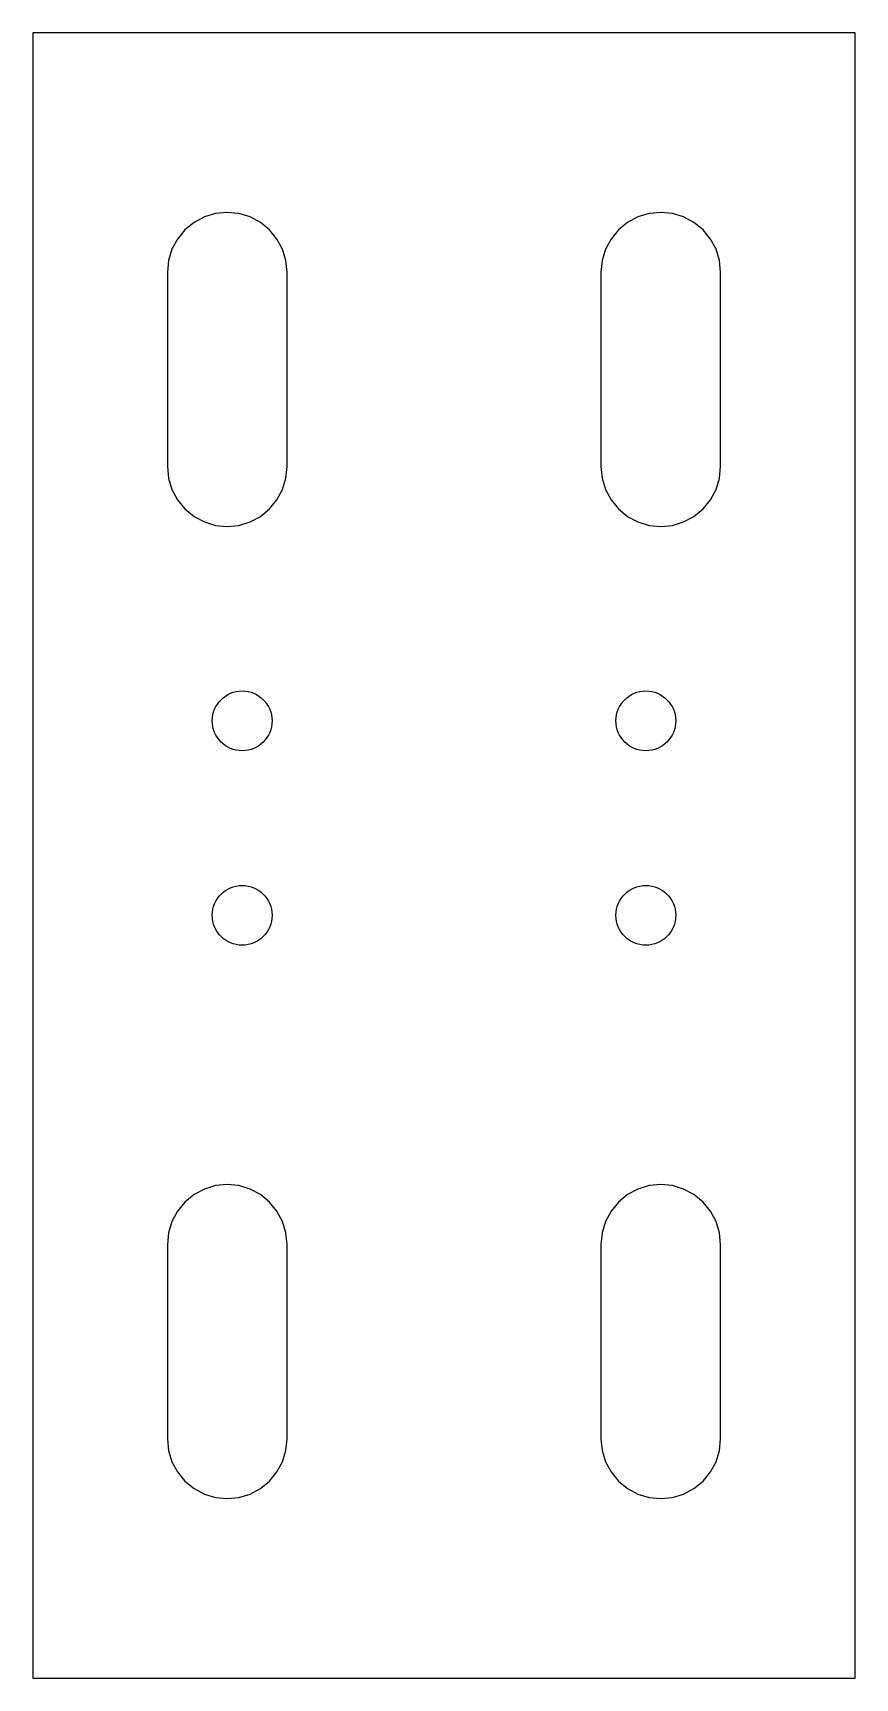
# Model space of a CAD drawing. Header units: millimetres. Extents: x 0 to 110, y 0 to 220.
import ezdxf

# ---------------------------------------------------------------- set-up
doc = ezdxf.new("R2010")
doc.units = ezdxf.units.MM

msp = doc.modelspace()

# ---------------------------------------------------------------- linework, layer by layer
at = {"layer": 'CUT'}
for p, q in [((110, 220), (0, 220)), ((0, 220), (0, 0)), ((110, 0), (110, 220)), ((24.44, 195.85), (22.94, 195.39)), ((26, 196), (24.44, 195.85)), ((27.56, 195.85), (26, 196)), ((26, 196), (26, 196)), ((29.06, 195.39), (27.56, 195.85)), ((82.44, 195.85), (80.94, 195.39)), ((84, 196), (82.44, 195.85)), ((85.56, 195.85), (84, 196)), ((84, 196), (84, 196)), ((87.06, 195.39), (85.56, 195.85)), ((20.34, 193.66), (19.35, 192.44)), ((21.56, 194.65), (20.34, 193.66)), ((22.94, 195.39), (21.56, 194.65)), ((30.44, 194.65), (29.06, 195.39)), ((31.66, 193.66), (30.44, 194.65)), ((32.65, 192.44), (31.66, 193.66)), ((78.34, 193.66), (77.35, 192.44)), ((79.56, 194.65), (78.34, 193.66)), ((80.94, 195.39), (79.56, 194.65)), ((88.44, 194.65), (87.06, 195.39)), ((89.66, 193.66), (88.44, 194.65)), ((90.65, 192.44), (89.66, 193.66)), ((19.35, 192.44), (18.61, 191.06)), ((33.39, 191.06), (32.65, 192.44)), ((77.35, 192.44), (76.61, 191.06)), ((91.39, 191.06), (90.65, 192.44)), ((18.15, 189.56), (18, 188)), ((18.61, 191.06), (18.15, 189.56)), ((33.85, 189.56), (33.39, 191.06)), ((34, 188), (33.85, 189.56)), ((76.15, 189.56), (76, 188)), ((76.61, 191.06), (76.15, 189.56)), ((91.85, 189.56), (91.39, 191.06)), ((92, 188), (91.85, 189.56)), ((18, 188), (18, 162)), ((34, 162), (34, 188)), ((76, 188), (76, 162)), ((92, 162), (92, 188)), ((18, 162), (18.15, 160.44)), ((33.85, 160.44), (34, 162)), ((76, 162), (76.15, 160.44)), ((91.85, 160.44), (92, 162)), ((18.15, 160.44), (18.61, 158.94)), ((18.61, 158.94), (19.35, 157.56)), ((32.65, 157.56), (33.39, 158.94)), ((33.39, 158.94), (33.85, 160.44)), ((76.15, 160.44), (76.61, 158.94)), ((76.61, 158.94), (77.35, 157.56)), ((90.65, 157.56), (91.39, 158.94)), ((91.39, 158.94), (91.85, 160.44)), ((19.35, 157.56), (20.34, 156.34)), ((20.34, 156.34), (21.56, 155.35)), ((30.44, 155.35), (31.66, 156.34)), ((31.66, 156.34), (32.65, 157.56)), ((77.35, 157.56), (78.34, 156.34)), ((78.34, 156.34), (79.56, 155.35)), ((88.44, 155.35), (89.66, 156.34)), ((89.66, 156.34), (90.65, 157.56)), ((21.56, 155.35), (22.94, 154.61)), ((22.94, 154.61), (24.44, 154.15)), ((24.44, 154.15), (26, 154)), ((26, 154), (27.56, 154.15)), ((26, 154), (26, 154)), ((27.56, 154.15), (29.06, 154.61)), ((29.06, 154.61), (30.44, 155.35)), ((79.56, 155.35), (80.94, 154.61)), ((80.94, 154.61), (82.44, 154.15)), ((82.44, 154.15), (84, 154)), ((84, 154), (85.56, 154.15)), ((84, 154), (84, 154)), ((85.56, 154.15), (87.06, 154.61)), ((87.06, 154.61), (88.44, 155.35)), ((21.56, 64.65), (20.34, 63.66)), ((22.94, 65.39), (21.56, 64.65)), ((24.44, 65.85), (22.94, 65.39)), ((26, 66), (24.44, 65.85)), ((27.56, 65.85), (26, 66)), ((26, 66), (26, 66)), ((29.06, 65.39), (27.56, 65.85)), ((30.44, 64.65), (29.06, 65.39)), ((31.66, 63.66), (30.44, 64.65)), ((79.56, 64.65), (78.34, 63.66)), ((80.94, 65.39), (79.56, 64.65)), ((82.44, 65.85), (80.94, 65.39)), ((84, 66), (82.44, 65.85)), ((85.56, 65.85), (84, 66)), ((84, 66), (84, 66)), ((87.06, 65.39), (85.56, 65.85)), ((88.44, 64.65), (87.06, 65.39)), ((89.66, 63.66), (88.44, 64.65)), ((19.35, 62.44), (18.61, 61.06)), ((20.34, 63.66), (19.35, 62.44)), ((32.65, 62.44), (31.66, 63.66)), ((33.39, 61.06), (32.65, 62.44)), ((77.35, 62.44), (76.61, 61.06)), ((78.34, 63.66), (77.35, 62.44)), ((90.65, 62.44), (89.66, 63.66)), ((91.39, 61.06), (90.65, 62.44)), ((18.15, 59.56), (18, 58)), ((18.61, 61.06), (18.15, 59.56)), ((33.85, 59.56), (33.39, 61.06)), ((34, 58), (33.85, 59.56)), ((76.15, 59.56), (76, 58)), ((76.61, 61.06), (76.15, 59.56)), ((91.85, 59.56), (91.39, 61.06)), ((92, 58), (91.85, 59.56)), ((18, 58), (18, 32)), ((34, 32), (34, 58)), ((76, 58), (76, 32)), ((92, 32), (92, 58)), ((18, 32), (18.15, 30.44)), ((33.85, 30.44), (34, 32)), ((76, 32), (76.15, 30.44)), ((91.85, 30.44), (92, 32)), ((18.15, 30.44), (18.61, 28.94)), ((18.61, 28.94), (19.35, 27.56)), ((32.65, 27.56), (33.39, 28.94)), ((33.39, 28.94), (33.85, 30.44)), ((76.15, 30.44), (76.61, 28.94)), ((76.61, 28.94), (77.35, 27.56)), ((90.65, 27.56), (91.39, 28.94)), ((91.39, 28.94), (91.85, 30.44)), ((19.35, 27.56), (20.34, 26.34)), ((31.66, 26.34), (32.65, 27.56)), ((77.35, 27.56), (78.34, 26.34)), ((89.66, 26.34), (90.65, 27.56)), ((20.34, 26.34), (21.56, 25.35)), ((21.56, 25.35), (22.94, 24.61)), ((22.94, 24.61), (24.44, 24.15)), ((27.56, 24.15), (29.06, 24.61)), ((29.06, 24.61), (30.44, 25.35)), ((30.44, 25.35), (31.66, 26.34)), ((78.34, 26.34), (79.56, 25.35)), ((79.56, 25.35), (80.94, 24.61)), ((80.94, 24.61), (82.44, 24.15)), ((85.56, 24.15), (87.06, 24.61)), ((87.06, 24.61), (88.44, 25.35)), ((88.44, 25.35), (89.66, 26.34)), ((24.44, 24.15), (26, 24)), ((26, 24), (27.56, 24.15)), ((26, 24), (26, 24)), ((82.44, 24.15), (84, 24)), ((84, 24), (85.56, 24.15)), ((84, 24), (84, 24)), ((0, 0), (110, 0))]:
    msp.add_line(p, q, dxfattribs=at)
for centre in [(28, 128), (82, 128), (28, 102), (82, 102)]:
    msp.add_circle(centre, 4, dxfattribs=at)

doc.saveas('drawing.dxf')
